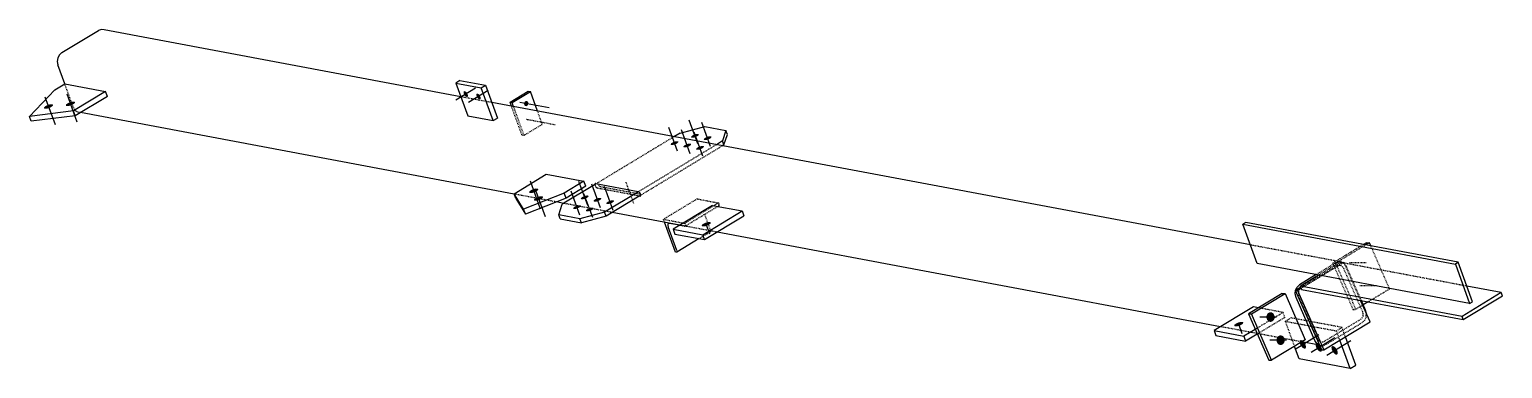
# Model space of a CAD drawing. Header units: millimetres. Extents: x 14 to 46123, y 9 to 937.
# Drawn here: x 42161 to 46123, y 24 to 937 of the extents above; entities that cross this region are included whole.
import ezdxf

# ---------------------------------------------------------------- set-up
doc = ezdxf.new("R2010")
doc.units = ezdxf.units.MM
doc.linetypes.add('DXK_LINE_DOT2', pattern=[3.9198, 1.9599, -1.9599])
doc.layers.add('STÅL', color=7, linetype='Continuous')

msp = doc.modelspace()

# ---------------------------------------------------------------- hatches: boundary and pattern name
at = {"layer": 'STÅL', "linetype": 'Continuous'}
for points in [[(43338.4, 765.2), (43339.3, 763.6), (43340, 761.9), (43340.5, 760.3), (43340.7, 758.8), (43340.6, 757.5), (43340.3, 756.4), (43339.8, 755.6), (43339.1, 755.2), (43338.1, 755), (43337, 755.3), (43335.8, 755.9), (43334.6, 756.7), (43333.4, 757.9), (43332.2, 759.3), (43331.2, 760.9), (43330.3, 762.5), (43329.6, 764.2), (43329.1, 765.8), (43328.9, 767.3), (43329, 768.6), (43329.2, 769.7), (43329.8, 770.5), (43330.5, 770.9), (43331.5, 771), (43332.6, 770.8), (43333.8, 770.2), (43335, 769.3), (43336.2, 768.2), (43337.4, 766.8)], [(43372.7, 758.8), (43373.6, 757.1), (43374.3, 755.5), (43374.7, 753.8), (43374.9, 752.3), (43374.9, 751), (43374.6, 750), (43374.1, 749.2), (43373.3, 748.7), (43372.4, 748.6), (43371.3, 748.8), (43370.1, 749.4), (43368.9, 750.3), (43367.7, 751.5), (43366.5, 752.9), (43365.4, 754.4), (43364.6, 756.1), (43363.9, 757.7), (43363.4, 759.4), (43363.2, 760.9), (43363.2, 762.2), (43363.5, 763.2), (43364.1, 764), (43364.8, 764.5), (43365.8, 764.6), (43366.8, 764.4), (43368, 763.8), (43369.3, 762.9), (43370.5, 761.7), (43371.6, 760.3)], [(42213.8, 725.5), (42211.2, 724.6), (42208.7, 724), (42206.4, 723.6), (42204.2, 723.5), (42202.5, 723.7), (42201.2, 724.1), (42200.3, 724.8), (42200, 725.7), (42200.2, 726.7), (42201, 727.9), (42202.2, 729.1), (42203.9, 730.4), (42205.9, 731.6), (42208.3, 732.8), (42210.8, 733.8), (42213.4, 734.7), (42215.9, 735.3), (42218.3, 735.6), (42220.4, 735.7), (42222.1, 735.6), (42223.4, 735.2), (42224.3, 734.5), (42224.6, 733.6), (42224.4, 732.6), (42223.6, 731.4), (42222.4, 730.1), (42220.7, 728.9), (42218.7, 727.6), (42216.3, 726.5)], [(42272.9, 732.7), (42270.3, 731.9), (42267.8, 731.2), (42265.4, 730.9), (42263.3, 730.8), (42261.6, 730.9), (42260.2, 731.3), (42259.4, 732), (42259.1, 732.9), (42259.3, 733.9), (42260, 735.1), (42261.3, 736.4), (42263, 737.6), (42265, 738.9), (42267.3, 740), (42269.8, 741), (42272.4, 741.9), (42274.9, 742.5), (42277.3, 742.9), (42279.4, 743), (42281.2, 742.8), (42282.5, 742.4), (42283.4, 741.7), (42283.7, 740.8), (42283.5, 739.8), (42282.7, 738.6), (42281.5, 737.4), (42279.8, 736.1), (42277.7, 734.9), (42275.4, 733.7)], [(43491.8, 738.5), (43492.2, 739.9), (43492.8, 741.2), (43493.6, 742.4), (43494.6, 743.3), (43495.7, 744), (43496.9, 744.4), (43498.1, 744.4), (43499.3, 744.2), (43500.4, 743.7), (43501.3, 742.9), (43502.1, 741.9), (43502.7, 740.7), (43503.1, 739.3), (43503.2, 737.9), (43503, 736.4), (43502.6, 735), (43502, 733.7), (43501.2, 732.6), (43500.2, 731.7), (43499.1, 731), (43497.9, 730.6), (43496.7, 730.5), (43495.5, 730.8), (43494.5, 731.3), (43493.5, 732.1), (43492.7, 733.1), (43492.1, 734.3), (43491.8, 735.7), (43491.7, 737.1)], [(43897.6, 627.6), (43895.4, 626.9), (43893.3, 626.4), (43891.3, 626.1), (43889.5, 626), (43888, 626.1), (43886.9, 626.5), (43886.2, 627), (43885.9, 627.8), (43886.1, 628.7), (43886.7, 629.6), (43887.8, 630.7), (43889.2, 631.8), (43891, 632.8), (43892.9, 633.8), (43895, 634.7), (43897.2, 635.4), (43899.4, 635.9), (43901.4, 636.2), (43903.2, 636.3), (43904.6, 636.2), (43905.8, 635.8), (43906.5, 635.2), (43906.7, 634.5), (43906.6, 633.6), (43905.9, 632.6), (43904.9, 631.6), (43903.4, 630.5), (43901.7, 629.4), (43899.7, 628.5)], [(43952.5, 647.2), (43950.3, 646.5), (43948.2, 646), (43946.2, 645.7), (43944.4, 645.6), (43942.9, 645.7), (43941.8, 646.1), (43941.1, 646.7), (43940.8, 647.4), (43941, 648.3), (43941.6, 649.3), (43942.7, 650.3), (43944.1, 651.4), (43945.9, 652.5), (43947.8, 653.4), (43949.9, 654.3), (43952.1, 655), (43954.3, 655.5), (43956.3, 655.8), (43958.1, 655.9), (43959.5, 655.8), (43960.7, 655.4), (43961.4, 654.9), (43961.6, 654.1), (43961.5, 653.2), (43960.8, 652.3), (43959.8, 651.2), (43958.3, 650.1), (43956.6, 649.1), (43954.6, 648.1)], [(43986.8, 640.8), (43984.6, 640.1), (43982.5, 639.6), (43980.5, 639.3), (43978.7, 639.2), (43977.2, 639.3), (43976.1, 639.7), (43975.4, 640.2), (43975.1, 640.9), (43975.3, 641.8), (43975.9, 642.8), (43977, 643.9), (43978.4, 645), (43980.1, 646), (43982.1, 647), (43984.2, 647.9), (43986.4, 648.6), (43988.5, 649.1), (43990.5, 649.4), (43992.3, 649.5), (43993.8, 649.3), (43994.9, 649), (43995.6, 648.4), (43995.9, 647.7), (43995.7, 646.8), (43995.1, 645.8), (43994, 644.8), (43992.6, 643.7), (43990.9, 642.6), (43988.9, 641.6)], [(43931.9, 621.2), (43929.7, 620.5), (43927.6, 619.9), (43925.6, 619.6), (43923.8, 619.5), (43922.3, 619.7), (43921.2, 620), (43920.5, 620.6), (43920.2, 621.3), (43920.4, 622.2), (43921, 623.2), (43922.1, 624.3), (43923.5, 625.3), (43925.2, 626.4), (43927.2, 627.4), (43929.3, 628.2), (43931.5, 628.9), (43933.6, 629.5), (43935.6, 629.8), (43937.4, 629.9), (43938.9, 629.7), (43940, 629.4), (43940.7, 628.8), (43941, 628.1), (43940.8, 627.2), (43940.2, 626.2), (43939.1, 625.1), (43937.7, 624), (43936, 623), (43934, 622)], [(43966.2, 614.7), (43964, 614), (43961.8, 613.5), (43959.8, 613.2), (43958, 613.1), (43956.6, 613.2), (43955.4, 613.6), (43954.7, 614.1), (43954.5, 614.9), (43954.6, 615.8), (43955.3, 616.8), (43956.3, 617.8), (43957.8, 618.9), (43959.5, 620), (43961.5, 620.9), (43963.6, 621.8), (43965.8, 622.5), (43967.9, 623), (43969.9, 623.3), (43971.7, 623.4), (43973.2, 623.3), (43974.3, 622.9), (43975, 622.4), (43975.3, 621.6), (43975.1, 620.7), (43974.5, 619.7), (43973.4, 618.7), (43972, 617.6), (43970.2, 616.6), (43968.3, 615.6)], [(43519, 498.5), (43516.5, 497.7), (43513.9, 497.1), (43511.6, 496.7), (43509.5, 496.6), (43507.7, 496.8), (43506.4, 497.2), (43505.5, 497.8), (43505.2, 498.7), (43505.4, 499.8), (43506.2, 500.9), (43507.4, 502.2), (43509.1, 503.5), (43511.2, 504.7), (43513.5, 505.9), (43516, 506.9), (43518.6, 507.7), (43521.1, 508.3), (43523.5, 508.7), (43525.6, 508.8), (43527.3, 508.6), (43528.7, 508.2), (43529.5, 507.6), (43529.8, 506.7), (43529.6, 505.6), (43528.9, 504.5), (43527.6, 503.2), (43525.9, 501.9), (43523.9, 500.7), (43521.5, 499.5)], [(43531.9, 477.8), (43529.3, 477), (43526.8, 476.3), (43524.4, 476), (43522.3, 475.9), (43520.5, 476), (43519.2, 476.4), (43518.4, 477.1), (43518.1, 478), (43518.3, 479), (43519, 480.2), (43520.3, 481.5), (43522, 482.7), (43524, 484), (43526.3, 485.1), (43528.8, 486.1), (43531.4, 487), (43533.9, 487.6), (43536.3, 488), (43538.4, 488.1), (43540.2, 487.9), (43541.5, 487.5), (43542.4, 486.8), (43542.7, 485.9), (43542.5, 484.9), (43541.7, 483.7), (43540.5, 482.5), (43538.8, 481.2), (43536.7, 480), (43534.4, 478.8)], [(43655.9, 481.4), (43653.7, 480.7), (43651.6, 480.2), (43649.6, 479.9), (43647.8, 479.8), (43646.3, 479.9), (43645.2, 480.3), (43644.5, 480.8), (43644.2, 481.6), (43644.4, 482.4), (43645, 483.4), (43646.1, 484.5), (43647.5, 485.6), (43649.3, 486.6), (43651.2, 487.6), (43653.3, 488.5), (43655.5, 489.2), (43657.7, 489.7), (43659.7, 490), (43661.5, 490.1), (43662.9, 490), (43664.1, 489.6), (43664.8, 489), (43665, 488.3), (43664.9, 487.4), (43664.2, 486.4), (43663.2, 485.4), (43661.7, 484.3), (43660, 483.2), (43658, 482.3)], [(43690.2, 475), (43688, 474.3), (43685.9, 473.7), (43683.9, 473.4), (43682.1, 473.3), (43680.6, 473.5), (43679.5, 473.8), (43678.8, 474.4), (43678.5, 475.1), (43678.7, 476), (43679.3, 477), (43680.4, 478.1), (43681.8, 479.1), (43683.5, 480.2), (43685.5, 481.2), (43687.6, 482), (43689.8, 482.7), (43691.9, 483.3), (43693.9, 483.6), (43695.7, 483.7), (43697.2, 483.5), (43698.3, 483.2), (43699, 482.6), (43699.3, 481.9), (43699.1, 481), (43698.5, 480), (43697.4, 478.9), (43696, 477.8), (43694.3, 476.8), (43692.3, 475.8)], [(43724.5, 468.5), (43722.3, 467.8), (43720.1, 467.3), (43718.1, 467), (43716.4, 466.9), (43714.9, 467), (43713.7, 467.4), (43713, 467.9), (43712.8, 468.7), (43712.9, 469.6), (43713.6, 470.6), (43714.6, 471.6), (43716.1, 472.7), (43717.8, 473.8), (43719.8, 474.7), (43721.9, 475.6), (43724.1, 476.3), (43726.2, 476.8), (43728.2, 477.1), (43730, 477.2), (43731.5, 477.1), (43732.6, 476.7), (43733.3, 476.2), (43733.6, 475.4), (43733.4, 474.5), (43732.8, 473.5), (43731.7, 472.5), (43730.3, 471.4), (43728.6, 470.4), (43726.6, 469.4)], [(43635.3, 455.3), (43633.1, 454.6), (43631, 454.1), (43629, 453.8), (43627.2, 453.7), (43625.7, 453.8), (43624.6, 454.2), (43623.9, 454.8), (43623.6, 455.5), (43623.8, 456.4), (43624.4, 457.4), (43625.5, 458.4), (43626.9, 459.5), (43628.6, 460.6), (43630.6, 461.5), (43632.7, 462.4), (43634.9, 463.1), (43637, 463.6), (43639, 463.9), (43640.8, 464), (43642.3, 463.9), (43643.4, 463.5), (43644.1, 463), (43644.4, 462.2), (43644.2, 461.4), (43643.6, 460.4), (43642.5, 459.3), (43641.1, 458.2), (43639.4, 457.2), (43637.4, 456.2)], [(43669.6, 448.9), (43667.4, 448.2), (43665.2, 447.7), (43663.2, 447.4), (43661.5, 447.3), (43660, 447.4), (43658.8, 447.8), (43658.1, 448.3), (43657.9, 449.1), (43658, 449.9), (43658.7, 450.9), (43659.7, 452), (43661.2, 453.1), (43662.9, 454.1), (43664.9, 455.1), (43667, 456), (43669.2, 456.7), (43671.3, 457.2), (43673.3, 457.5), (43675.1, 457.6), (43676.6, 457.5), (43677.7, 457.1), (43678.4, 456.5), (43678.7, 455.8), (43678.5, 454.9), (43677.9, 453.9), (43676.8, 452.9), (43675.4, 451.8), (43673.7, 450.7), (43671.7, 449.8)], [(43983.3, 408.5), (43980.7, 407.7), (43978.2, 407.1), (43975.8, 406.7), (43973.7, 406.6), (43971.9, 406.8), (43970.6, 407.2), (43969.7, 407.9), (43969.4, 408.7), (43969.6, 409.8), (43970.4, 411), (43971.6, 412.2), (43973.3, 413.5), (43975.4, 414.7), (43977.7, 415.9), (43980.2, 416.9), (43982.8, 417.7), (43985.3, 418.4), (43987.7, 418.7), (43989.8, 418.8), (43991.6, 418.7), (43992.9, 418.2), (43993.7, 417.6), (43994, 416.7), (43993.8, 415.7), (43993.1, 414.5), (43991.8, 413.2), (43990.1, 412), (43988.1, 410.7), (43985.8, 409.6)], [(45488.3, 162.7), (45488.5, 165.4), (45489.2, 168), (45490.4, 170.3), (45491.9, 172.3), (45493.8, 173.9), (45495.9, 175), (45498.2, 175.6), (45500.5, 175.6), (45502.7, 175.1), (45504.8, 174), (45506.7, 172.4), (45508.3, 170.3), (45509.4, 168), (45510.1, 165.4), (45510.4, 162.7), (45510.1, 160), (45509.4, 157.4), (45508.3, 155.1), (45506.7, 153), (45504.9, 151.4), (45502.8, 150.3), (45500.5, 149.8), (45498.2, 149.8), (45495.9, 150.3), (45493.8, 151.4), (45492, 153), (45490.4, 155), (45489.3, 157.4), (45488.5, 160)], [(45415.4, 139.4), (45412.8, 138.6), (45410.3, 138), (45407.9, 137.6), (45405.8, 137.5), (45404, 137.7), (45402.7, 138.1), (45401.9, 138.8), (45401.5, 139.6), (45401.8, 140.7), (45402.5, 141.9), (45403.8, 143.1), (45405.4, 144.4), (45407.5, 145.6), (45409.8, 146.8), (45412.3, 147.8), (45414.9, 148.6), (45417.4, 149.2), (45419.8, 149.6), (45421.9, 149.7), (45423.7, 149.6), (45425, 149.1), (45425.8, 148.5), (45426.2, 147.6), (45425.9, 146.6), (45425.2, 145.4), (45423.9, 144.1), (45422.3, 142.8), (45420.2, 141.6), (45417.9, 140.5)], [(45515.5, 100.4), (45515.7, 103.1), (45516.4, 105.7), (45517.6, 108), (45519.1, 110.1), (45521, 111.7), (45523.1, 112.8), (45525.4, 113.3), (45527.7, 113.3), (45529.9, 112.8), (45532, 111.7), (45533.9, 110.1), (45535.5, 108.1), (45536.6, 105.7), (45537.3, 103.1), (45537.6, 100.4), (45537.3, 97.7), (45536.6, 95.2), (45535.5, 92.8), (45533.9, 90.8), (45532.1, 89.2), (45530, 88.1), (45527.7, 87.5), (45525.4, 87.5), (45523.2, 88), (45521, 89.1), (45519.2, 90.7), (45517.6, 92.8), (45516.5, 95.1), (45515.7, 97.7)], [(45591.4, 92.2), (45592.7, 89.9), (45593.7, 87.4), (45594.4, 85.1), (45594.7, 82.9), (45594.7, 81), (45594.2, 79.5), (45593.5, 78.3), (45592.4, 77.7), (45591, 77.5), (45589.4, 77.9), (45587.7, 78.7), (45585.9, 80), (45584.2, 81.7), (45582.5, 83.7), (45581, 85.9), (45579.7, 88.3), (45578.7, 90.7), (45578, 93.1), (45577.7, 95.2), (45577.8, 97.1), (45578.2, 98.7), (45579, 99.8), (45580.1, 100.5), (45581.4, 100.6), (45583, 100.3), (45584.7, 99.5), (45586.5, 98.2), (45588.3, 96.5), (45589.9, 94.5)], [(45634.3, 84.2), (45635.6, 81.8), (45636.6, 79.4), (45637.2, 77), (45637.5, 74.9), (45637.5, 73), (45637.1, 71.4), (45636.3, 70.3), (45635.2, 69.6), (45633.8, 69.5), (45632.3, 69.8), (45630.6, 70.6), (45628.8, 71.9), (45627, 73.6), (45625.3, 75.6), (45623.8, 77.9), (45622.5, 80.3), (45621.5, 82.7), (45620.9, 85), (45620.6, 87.2), (45620.6, 89.1), (45621, 90.6), (45621.8, 91.8), (45622.9, 92.4), (45624.3, 92.6), (45625.8, 92.2), (45627.5, 91.4), (45629.3, 90.1), (45631.1, 88.4), (45632.8, 86.4)], [(45677.1, 76.1), (45678.4, 73.8), (45679.4, 71.3), (45680.1, 69), (45680.4, 66.8), (45680.3, 64.9), (45679.9, 63.4), (45679.1, 62.2), (45678, 61.6), (45676.7, 61.4), (45675.1, 61.8), (45673.4, 62.6), (45671.6, 63.9), (45669.8, 65.6), (45668.2, 67.6), (45666.7, 69.8), (45665.4, 72.2), (45664.4, 74.6), (45663.7, 77), (45663.4, 79.1), (45663.4, 81), (45663.9, 82.6), (45664.6, 83.7), (45665.7, 84.4), (45667.1, 84.5), (45668.7, 84.2), (45670.4, 83.4), (45672.2, 82.1), (45673.9, 80.4), (45675.6, 78.4)]]:
    msp.add_hatch(color=96, dxfattribs=at).paths.add_polyline_path(points)

# ---------------------------------------------------------------- linework, layer by layer
at = {"layer": 'STÅL', "color": 2, "linetype": 'Continuous'}
for p, q in [((42248.7, 875.1), (42346.9, 934.5)), ((42354.7, 937.2), (42346.9, 934.5)), ((42362.6, 936.1), (42354.7, 937.2)), ((43321.4, 755.9), (42362.6, 936.1)), ((42248.7, 875.1), (42242, 869.1)), ((42237.7, 860.6), (42236.2, 850.9)), ((42236.2, 850.9), (42237.8, 841.6)), ((42242, 869.1), (42237.7, 860.6)), ((42256.3, 790.7), (42237.8, 841.6)), ((43319.3, 799.6), (43308, 792.7)), ((43308, 792.7), (43376.6, 779.9)), ((43308, 792.7), (43340.2, 704.4)), ((43319.3, 799.6), (43387.9, 786.7)), ((42161.3, 703.1), (42229.9, 774.8)), ((42229.9, 774.8), (42256.3, 790.7)), ((42256.3, 790.7), (42366.2, 770.1)), ((42366.2, 770.1), (42279.4, 717.6)), ((42371.1, 756.9), (42284.2, 704.3)), ((42371.1, 756.9), (42366.2, 770.1)), ((43376.6, 779.9), (43387.9, 786.7)), ((43408.7, 691.6), (43376.6, 779.9)), ((43387.9, 786.7), (43420, 698.4)), ((43453.8, 741.5), (43502.9, 771.2)), ((43459.5, 740.4), (43508.6, 770.1)), ((43502.9, 771.2), (43508.6, 770.1)), ((43527.9, 717.2), (43508.6, 770.1)), ((42279.4, 717.6), (42161.3, 703.1)), ((42284.2, 704.3), (42279.4, 717.6)), ((45445.7, 356.8), (43404.8, 740.3)), ((43457.8, 730.3), (43453.8, 741.5)), ((43453.8, 741.5), (43459.5, 740.4)), ((43463.6, 729.2), (43459.5, 740.4)), ((42166.1, 689.9), (42161.3, 703.1)), ((42284.2, 704.3), (42166.1, 689.9)), ((43465, 493.9), (42298.7, 713.1)), ((43340.2, 704.4), (43408.7, 691.6)), ((43408.7, 691.6), (43420, 698.4)), ((43911.3, 658.3), (43977.6, 675.8)), ((43977.6, 675.8), (44034.7, 665)), ((43911.3, 658.3), (43894.6, 648.2)), ((44025.5, 636.8), (44008.9, 626.8)), ((44034.7, 665), (44025.5, 636.8)), ((44029.3, 626.2), (44025.5, 636.8)), ((44029.3, 626.2), (44038.5, 654.4)), ((44038.5, 654.4), (44034.7, 665)), ((44029.3, 626.2), (44025.2, 623.7)), ((43464.6, 494.9), (43551.5, 547.4)), ((43551.5, 547.4), (43652.6, 528.4)), ((43685.7, 521.8), (43594, 466.4)), ((43652.6, 528.4), (43599.8, 496.4)), ((43657.5, 515.1), (43604.6, 483.1)), ((43657.5, 515.1), (43652.6, 528.4)), ((43682.1, 519.6), (43682.2, 520.8)), ((43683, 521.9), (43682.2, 520.8)), ((43684.3, 522.1), (43683, 521.9)), ((43684.3, 522.1), (43798.6, 500.6)), ((43469.5, 481.6), (43464.6, 494.9)), ((43490.3, 453.4), (43464.6, 494.9)), ((43469.5, 481.6), (43495.2, 440.1)), ((43599.8, 496.4), (43490.3, 453.4)), ((43604.6, 483.1), (43495.2, 440.1)), ((43604.6, 483.1), (43599.8, 496.4)), ((43799.6, 500.2), (43708.3, 444.9)), ((43805.3, 490.7), (43712.1, 434.3)), ((43800.3, 499.9), (43798.6, 500.6)), ((43802, 498.3), (43800.3, 499.9)), ((43803.1, 488.3), (43801.7, 488.5)), ((43803.6, 496.1), (43802, 498.3)), ((43803.1, 488.3), (43804.4, 488.5)), ((43804.8, 493.7), (43803.6, 496.1)), ((43804.4, 488.5), (43805.2, 489.6)), ((43805.4, 491.4), (43804.8, 493.7)), ((43805.2, 489.6), (43805.4, 491.4)), ((43495.2, 440.1), (43490.3, 453.4)), ((43598.2, 468.9), (43578, 472.7)), ((43584.8, 438.2), (43594, 466.4)), ((43588.7, 427.6), (43584.8, 438.2)), ((43641.9, 427.4), (43584.8, 438.2)), ((43708.3, 444.9), (43641.9, 427.4)), ((43712.1, 434.3), (43708.3, 444.9)), ((43910.3, 410.2), (43728.7, 444.4)), ((43998.3, 463.5), (43892.6, 399.5)), ((43972.5, 384.5), (44078.3, 448.5)), ((43998.3, 463.5), (44078.3, 448.5)), ((44078.3, 448.5), (44083.1, 435.2)), ((43588.7, 427.6), (43645.8, 416.8)), ((43645.8, 416.8), (43641.9, 427.4)), ((43712.1, 434.3), (43645.8, 416.8)), ((43898.8, 337.7), (43869.6, 417.9)), ((43878.7, 412.6), (43878.5, 409.5)), ((43878.5, 409.5), (43879.5, 405.5)), ((43880.1, 414.5), (43878.7, 412.6)), ((43902.6, 341.9), (43879.5, 405.5)), ((43882.5, 414.8), (43880.1, 414.5)), ((43909.4, 409.7), (43882.5, 414.8)), ((43892.6, 399.5), (43972.5, 384.5)), ((43892.6, 399.5), (43897.4, 386.3)), ((43977.3, 371.3), (44083.1, 435.2)), ((45432.9, 417.4), (45425.3, 412.8)), ((45463.9, 306.9), (45425.3, 412.8)), ((45425.3, 412.8), (45996.5, 305.5)), ((46004, 310.1), (45432.9, 417.4)), ((43897.4, 386.3), (43977.3, 371.3)), ((43962.8, 374), (43902.3, 337.4)), ((43977.3, 371.3), (43972.5, 384.5)), ((45365.2, 136.8), (44010.6, 391.4)), ((45757.3, 362.9), (45749.2, 358)), ((45765.2, 362.9), (45755.2, 356.8)), ((45757.3, 362.9), (45765.2, 362.9)), ((45769, 354.3), (45765.2, 362.9)), ((43901.1, 337.3), (43898.8, 337.7)), ((43902.3, 337.4), (43901.1, 337.3)), ((43903, 338.4), (43902.3, 337.4)), ((43902.6, 341.9), (43903.1, 339.9)), ((43903.1, 339.9), (43903, 338.4)), ((46035, 199.6), (45463.9, 306.9)), ((46004, 310.1), (45996.5, 305.5)), ((45996.5, 305.5), (46035, 199.6)), ((46042.6, 204.1), (46004, 310.1)), ((45566.7, 235), (45570.7, 243.6)), ((45580.9, 242.9), (45567, 234.5)), ((45570.7, 243.6), (45577.1, 249.7)), ((45581.8, 240.3), (45572.3, 234.6)), ((45622.5, 277.1), (45577.1, 249.7)), ((45628.8, 275.9), (45579.7, 246.2)), ((45582.3, 238.9), (45579.7, 246.2)), ((46014.5, 164.5), (45579.7, 246.2)), ((46120.2, 228.5), (46027.4, 245.9)), ((45530.7, 225.8), (45440.1, 171)), ((45448, 171), (45538.6, 225.8)), ((45530.7, 225.8), (45538.6, 225.8)), ((45538.6, 225.8), (45593, 101.3)), ((45565.7, 225.3), (45566.7, 235)), ((45568, 215.8), (45565.7, 225.3)), ((45567, 234.5), (45572.3, 234.6)), ((45637.1, 74.1), (45567, 234.5)), ((45618.9, 99.3), (45568, 215.8)), ((45572.3, 234.6), (45642.4, 74.1)), ((45583, 237.3), (46017.7, 155.7)), ((45767, 149.5), (45741.7, 207.5)), ((45754.9, 181.6), (45743.7, 207.1)), ((45762.3, 203.7), (45748.8, 195.5)), ((46120.2, 228.5), (46014.5, 164.5)), ((46017.7, 155.7), (46123.4, 219.6)), ((46035, 199.6), (46042.6, 204.1)), ((46123.4, 219.6), (46120.2, 228.5)), ((45453.3, 190.1), (45347.5, 126.1)), ((45440.1, 171), (45494.5, 46.4)), ((45440.1, 171), (45448, 171)), ((45502.4, 46.4), (45448, 171)), ((45467.3, 187.5), (45453.3, 190.1)), ((45757.2, 172.1), (45754.9, 181.6)), ((45757.2, 172), (45757.2, 172.1)), ((46017.7, 155.7), (46014.5, 164.5)), ((45347.5, 126.1), (45427.5, 111.1)), ((45347.5, 126.1), (45352.4, 112.9)), ((45458.1, 129.6), (45427.5, 111.1)), ((45642.4, 74.1), (45767, 149.5)), ((45352.4, 112.9), (45432.3, 97.9)), ((45427.5, 111.1), (45432.3, 97.9)), ((45463.7, 116.8), (45432.3, 97.9)), ((45593, 101.3), (45502.4, 46.4)), ((45576.6, 49.8), (45564.2, 83.8)), ((45631.4, 86.8), (45583.9, 95.8)), ((45624.1, 91.6), (45618.9, 99.3)), ((45631.4, 86.8), (45624.1, 91.6)), ((45631.4, 86.8), (45631.6, 86.8)), ((45713.7, 24), (45685.8, 100.4)), ((45728.8, 33.1), (45701, 109.6)), ((45494.5, 46.4), (45502.4, 46.4)), ((45713.7, 24), (45576.6, 49.8)), ((45637.1, 74.1), (45642.4, 74.1)), ((45713.7, 24), (45728.8, 33.1))]:
    msp.add_line(p, q, dxfattribs=at)
at = {"layer": 'STÅL', "color": 96, "linetype": 'Continuous'}
for p, q in [((42202.7, 756.1), (42230, 681.1)), ((42261.7, 763.4), (42289, 688.3)), ((43361.2, 779), (43308.4, 747)), ((43395.5, 772.6), (43342.6, 740.6)), ((43558.8, 726), (43480.3, 740.7)), ((43959.3, 628.7), (43935.8, 693.1)), ((43993.5, 622.2), (43970.1, 686.7)), ((43904.4, 609.1), (43880.9, 673.5)), ((43938.6, 602.6), (43915.2, 667.1)), ((43972.9, 596.2), (43949.4, 660.6)), ((43507.9, 529.2), (43535.2, 454.1)), ((43662.7, 462.9), (43639.2, 527.3)), ((43696.9, 456.4), (43673.5, 520.9)), ((43520.7, 508.5), (43548, 433.4)), ((43642, 436.8), (43618.6, 501.3)), ((43676.3, 430.4), (43652.8, 494.8)), ((43731.2, 450), (43707.7, 514.4)), ((43991.4, 386.2), (43981.7, 412.7)), ((45515.2, 162.7), (45470.3, 162.6)), ((45423.5, 117.1), (45413.9, 143.6)), ((45542.4, 100.4), (45497.5, 100.4)), ((45565.4, 76.5), (45629.6, 115.4)), ((45608.3, 68.5), (45672.5, 107.3)), ((45651.1, 60.4), (45715.3, 99.3))]:
    msp.add_line(p, q, dxfattribs=at)
at = {"layer": 'STÅL', "color": 7, "linetype": 'DXK_LINE_DOT2'}
for p, q in [((42279.6, 726.8), (42256.3, 790.7)), ((43404.8, 740.3), (43321.4, 755.9)), ((42279.6, 726.8), (42284.1, 719.2)), ((42284.1, 719.2), (42290.8, 714.6)), ((42298.7, 713.1), (42290.8, 714.6)), ((43485.9, 653.2), (43457.8, 730.3)), ((43491.6, 652.1), (43463.6, 729.2)), ((43540.7, 681.8), (43527.9, 717.2)), ((43491.6, 652.1), (43540.7, 681.8)), ((43485.9, 653.2), (43491.6, 652.1)), ((43894.6, 648.2), (43685.7, 521.8)), ((44008.9, 626.8), (43799.6, 500.2)), ((44025.2, 623.7), (43805.3, 490.7)), ((43682, 519), (43682.1, 519.6)), ((43682, 519), (43682.6, 516.7)), ((43682.6, 516.7), (43683.8, 514.2)), ((43691.3, 518.8), (43690.3, 521)), ((43692.9, 516.6), (43691.3, 518.8)), ((43694.7, 515.1), (43692.9, 516.6)), ((43578, 472.7), (43465, 493.9)), ((43683.8, 514.2), (43685.3, 512.1)), ((43685.3, 512.1), (43687.1, 510.5)), ((43687.1, 510.5), (43688.8, 509.7)), ((43801.7, 488.5), (43688.8, 509.7)), ((43696.4, 514.3), (43694.7, 515.1)), ((43696.4, 514.3), (43804.7, 494)), ((43957.3, 480.8), (43866.7, 426)), ((43957.3, 480.8), (44014.4, 470.1)), ((43728.7, 444.4), (43598.2, 468.9)), ((44014.4, 470.1), (43923.8, 415.3)), ((44015.4, 462.1), (43924.7, 407.2)), ((43993.2, 396.7), (43977.8, 439.3)), ((44014.4, 470.1), (44015.7, 466.6)), ((44015.4, 462.1), (44016.1, 463)), ((44016.2, 464.6), (44015.7, 466.6)), ((44016.1, 463), (44016.2, 464.6)), ((43866.7, 426), (43923.8, 415.3)), ((43869.6, 417.9), (43866.7, 426)), ((43923.6, 407.1), (43909.4, 409.7)), ((44010.6, 391.4), (43910.3, 410.2)), ((43923.6, 407.1), (43924.7, 407.2)), ((43923.8, 415.3), (43925.1, 411.7)), ((43924.7, 407.2), (43925.2, 407.8)), ((43925.1, 411.7), (43925.6, 409.8)), ((43925.2, 407.8), (43925.4, 408.2)), ((43925.6, 409.8), (43925.4, 408.2)), ((43993.7, 394.8), (43993.2, 396.7)), ((43992.9, 392.2), (43962.8, 374)), ((43992.9, 392.2), (43993.6, 393.2)), ((43993.6, 393.2), (43993.7, 394.8)), ((45691.6, 310.6), (45445.7, 356.8)), ((45749.2, 358), (45666.6, 308)), ((45755.2, 356.8), (45674.6, 308)), ((45819.6, 238.3), (45769, 354.3)), ((45691.7, 309.9), (45580.9, 242.9)), ((45679.2, 300.1), (45581.1, 240.7)), ((45696.9, 309.9), (45581.8, 240.3)), ((45675.3, 309.1), (45622.5, 277.1)), ((45685.4, 310.2), (45628.8, 275.9)), ((45666.6, 308), (45721.1, 183.5)), ((45666.6, 308), (45674.6, 308)), ((45729, 183.5), (45674.6, 308)), ((45675.3, 309.1), (45683.3, 311.7)), ((45684, 301.7), (45679.2, 300.1)), ((45683.3, 311.7), (45691.6, 310.6)), ((45689, 301), (45684, 301.7)), ((46027.4, 245.9), (45685.4, 310.2)), ((45693.3, 298.1), (45689, 301)), ((45691.6, 310.6), (45698.8, 305.8)), ((45691.7, 309.9), (45696.9, 309.9)), ((45696.5, 293.5), (45693.3, 298.1)), ((45747.3, 177), (45696.5, 293.5)), ((45741.7, 207.5), (45696.9, 309.9)), ((45698.8, 305.8), (45704, 298.1)), ((45743.7, 207.1), (45704, 298.1)), ((45581.1, 240.7), (45577.2, 237.1)), ((45582.9, 237.4), (45582.3, 238.9)), ((45819.6, 238.3), (45762.3, 203.7)), ((45574.8, 231.9), (45574.2, 226.1)), ((45574.2, 226.1), (45575.6, 220.4)), ((45577.2, 237.1), (45574.8, 231.9)), ((45626.5, 103.9), (45575.6, 220.4)), ((45582.9, 237.4), (45583, 237.3)), ((45533.2, 175.1), (45458.1, 129.6)), ((45538.1, 161.8), (45463.7, 116.8)), ((45533.2, 175.1), (45467.3, 187.5)), ((45538.1, 161.8), (45533.2, 175.1)), ((45554.7, 160.4), (45539.6, 151.3)), ((45691.8, 134.7), (45554.7, 160.4)), ((45721.1, 183.5), (45729, 183.5)), ((45748.8, 195.5), (45729, 183.5)), ((45741.9, 156.7), (45745.8, 160.4)), ((45745.8, 160.4), (45748.2, 165.5)), ((45748.7, 171.3), (45747.3, 177)), ((45748.2, 165.5), (45748.7, 171.3)), ((45756.3, 162.4), (45752.3, 153.8)), ((45756.3, 162.4), (45757.2, 172)), ((45583.9, 95.8), (45365.2, 136.8)), ((45564.2, 83.8), (45539.6, 151.3)), ((45539.6, 151.3), (45676.7, 125.5)), ((45643.7, 97.3), (45741.9, 156.7)), ((45647.6, 88.3), (45745.8, 147.7)), ((45676.7, 125.5), (45691.8, 134.7)), ((45685.8, 100.4), (45676.7, 125.5)), ((45701, 109.6), (45691.8, 134.7)), ((45752.3, 153.8), (45745.8, 147.7)), ((45626.5, 103.9), (45629.6, 99.3)), ((45629.6, 99.3), (45634, 96.4)), ((45631.6, 86.8), (45639.6, 85.7)), ((45634, 96.4), (45638.9, 95.7)), ((45638.9, 95.7), (45643.7, 97.3)), ((45639.6, 85.7), (45647.6, 88.3))]:
    msp.add_line(p, q, dxfattribs=at)
at = {"layer": 'STÅL', "color": 96, "linetype": 'DXK_LINE_DOT2'}
for p, q in [((43575.5, 680), (43497, 694.8)), ((43786.7, 468.7), (43765.8, 526.1)), ((45756.9, 308.9), (45712, 308.8)), ((45784.1, 246.7), (45739.2, 246.6))]:
    msp.add_line(p, q, dxfattribs=at)

doc.saveas('drawing.dxf')
